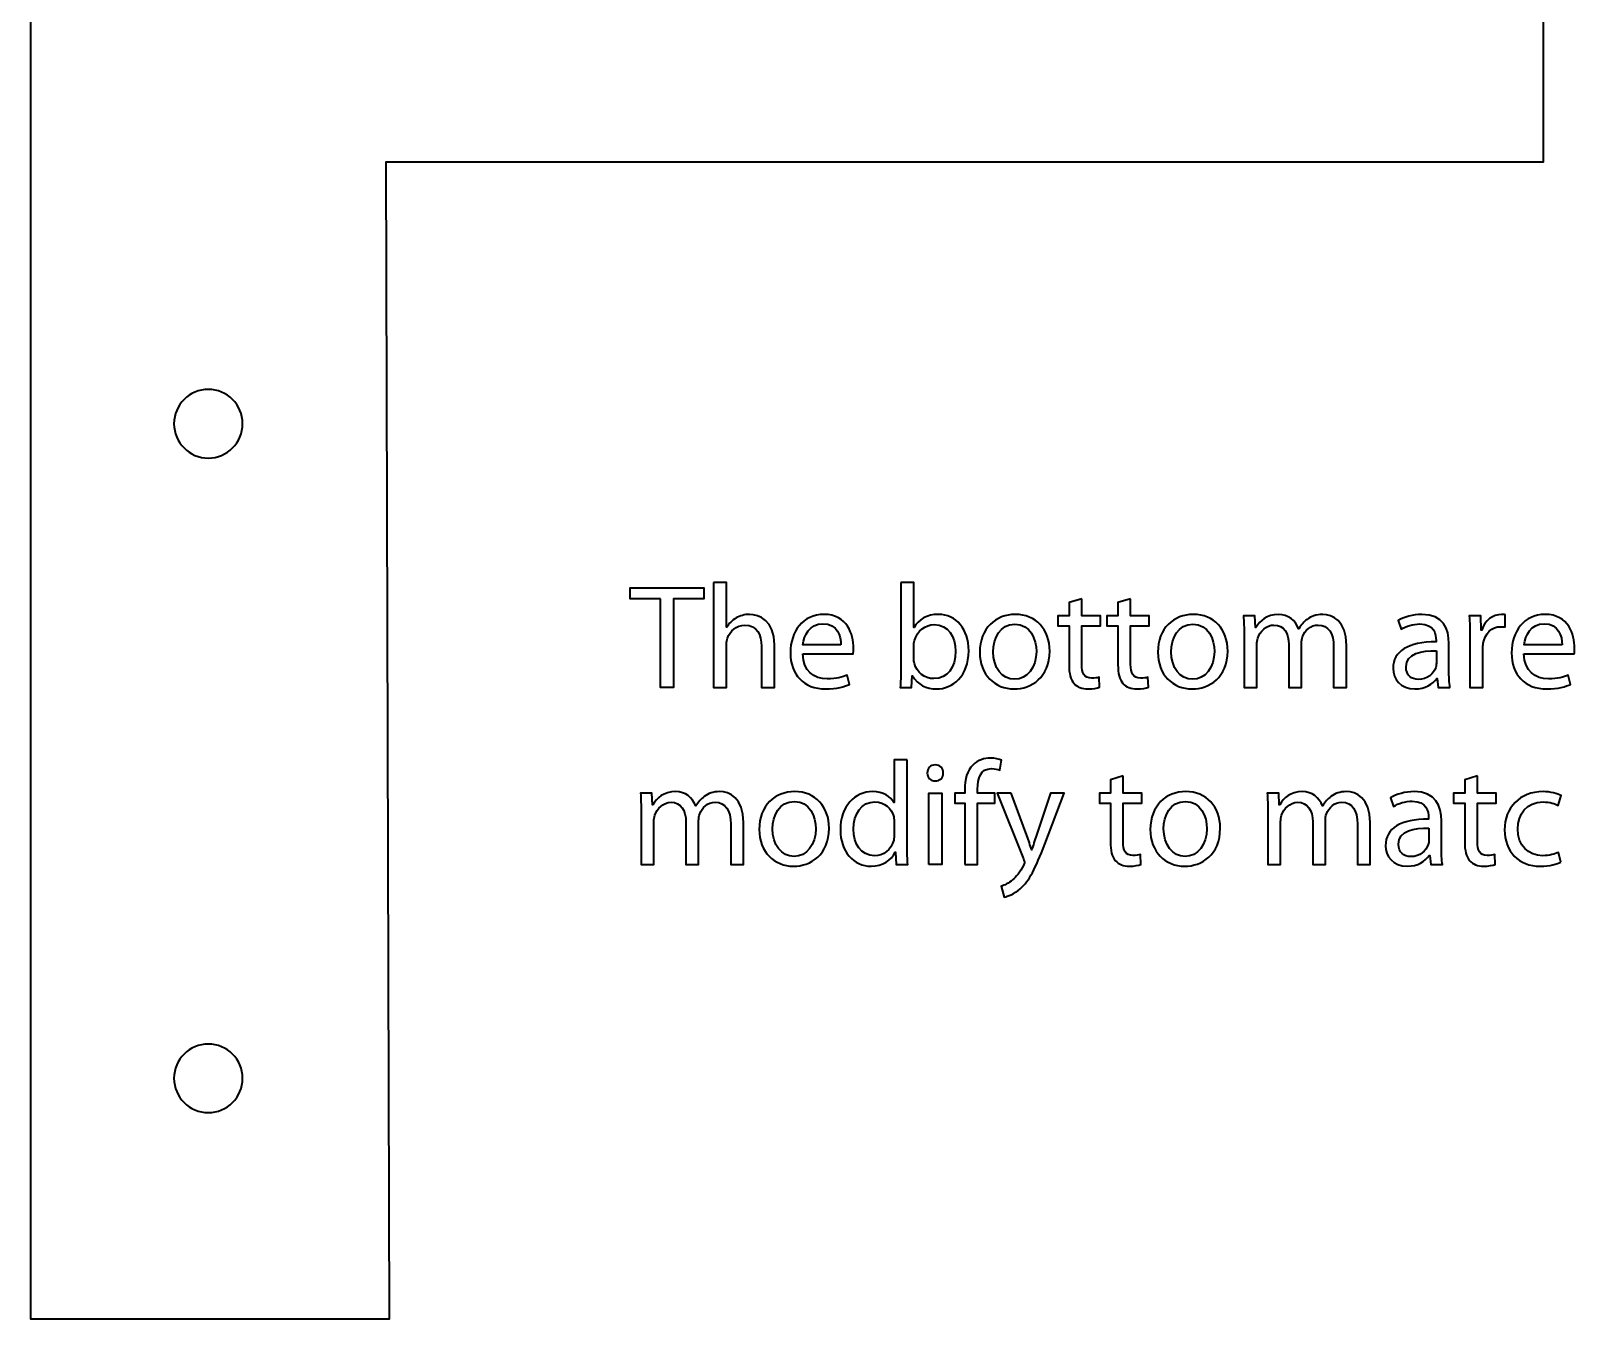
# Model space of a CAD drawing. Header units: inches. Extents: x 3 to 23.3, y -23.3 to -5.2.
# Drawn here: x 2.96 to 9.47, y -18.79 to -13.34 of the extents above; entities that cross this region are included whole.
import ezdxf

# ---------------------------------------------------------------- set-up
doc = ezdxf.new("R2010")
doc.units = ezdxf.units.IN
doc.header["$MEASUREMENT"] = 0
doc.layers.add('Layer 1', color=7, linetype='Continuous')

# ---------------------------------------------------------------- blocks, each defined once
blk = doc.blocks.new('block 2')
at = {"layer": 'Layer 1', "color": 178, "lineweight": 35, "true_color": 0x010101}
for points, knots in [([(7.5325, -9.0222), (7.5325, -9.0222), (7.5325, -7.2942), (7.5325, -7.2942), (7.5325, -7.2942), (8.3767, -6.7276), (8.3767, -6.7276), (8.3963, -6.7157), (8.4152, -6.703), (8.4335, -6.6894), (8.4335, -6.6894), (8.4439, -6.6824), (8.4439, -6.6824), (8.4439, -6.6824), (8.4436, -6.6819), (8.4436, -6.6819), (8.6267, -6.542), (8.7456, -6.3221), (8.7456, -6.0744), (8.7456, -5.6525), (8.4024, -5.3094), (7.9806, -5.3094), (7.8987, -5.3094), (7.82, -5.3226), (7.746, -5.3465), (7.2568, -5.4777), (6.9475, -5.8749), (6.16, -5.8749), (5.3726, -5.8749), (5.0633, -5.4777), (4.5741, -5.3465), (4.5001, -5.3226), (4.4214, -5.3094), (4.3395, -5.3094), (3.9177, -5.3094), (3.5745, -5.6525), (3.5745, -6.0744), (3.5745, -6.3221), (3.6933, -6.542), (3.8764, -6.6819), (3.8764, -6.6819), (3.8761, -6.6824), (3.8761, -6.6824), (3.8761, -6.6824), (3.8865, -6.6894), (3.8865, -6.6894), (3.9049, -6.703), (3.9238, -6.7156), (3.9433, -6.7275), (3.9433, -6.7275), (4.7876, -7.2942), (4.7876, -7.2942), (4.7876, -7.2942), (4.7876, -9.0222), (4.7876, -9.0222), (4.7876, -9.0222), (2.9647, -12.401), (2.9647, -12.401), (2.9647, -12.401), (2.9647, -14.4009), (2.9647, -14.4009), (2.9647, -14.4009), (2.9647, -18.7917), (2.9647, -18.7917), (2.9647, -18.7917), (4.4795, -18.7917), (4.4795, -18.7917), (4.4795, -18.7917), (4.4647, -13.9009), (4.4647, -13.9009), (4.4647, -13.9009), (9.3554, -13.9009), (9.3554, -13.9009), (9.3554, -13.9009), (9.3554, -12.401), (9.3554, -12.401), (9.3554, -12.401), (7.5325, -9.0222), (7.5325, -9.0222)], [0, 0, 0, 0, 1, 1, 1, 2, 2, 2, 3, 3, 3, 4, 4, 4, 5, 5, 5, 6, 6, 6, 7, 7, 7, 8, 8, 8, 9, 9, 9, 10, 10, 10, 11, 11, 11, 12, 12, 12, 13, 13, 13, 14, 14, 14, 15, 15, 15, 16, 16, 16, 17, 17, 17, 18, 18, 18, 19, 19, 19, 20, 20, 20, 21, 21, 21, 22, 22, 22, 23, 23, 23, 24, 24, 24, 25, 25, 25, 26, 26, 26, 26]), ([(3.7147, -15.1511), (3.6346, -15.1511), (3.5697, -15.0862), (3.5697, -15.0061), (3.5697, -14.926), (3.6346, -14.8611), (3.7147, -14.8611), (3.7947, -14.8611), (3.8597, -14.926), (3.8597, -15.0061), (3.8597, -15.0862), (3.7947, -15.1511), (3.7147, -15.1511)], [0, 0, 0, 0, 1, 1, 1, 2, 2, 2, 3, 3, 3, 4, 4, 4, 4]), ([(3.7147, -17.9183), (3.6346, -17.9183), (3.5697, -17.8533), (3.5697, -17.7733), (3.5697, -17.6932), (3.6346, -17.6283), (3.7147, -17.6283), (3.7947, -17.6283), (3.8597, -17.6932), (3.8597, -17.7733), (3.8597, -17.8533), (3.7947, -17.9183), (3.7147, -17.9183)], [0, 0, 0, 0, 1, 1, 1, 2, 2, 2, 3, 3, 3, 4, 4, 4, 4])]:
    blk.add_open_spline(points, degree=3, knots=knots, dxfattribs=at)
blk = doc.blocks.new('block 6')
at = {"layer": 'Layer 1', "color": 179, "lineweight": 35, "true_color": 0x231f20}
for points in [[(5.6258, -15.746), (5.4978, -15.746), (5.4978, -15.6998), (5.8094, -15.6998), (5.8094, -15.746), (5.6808, -15.746), (5.6808, -16.1206), (5.6258, -16.1206), (5.6258, -15.746)], [(6.7597, -16.8698), (6.7597, -16.5676), (6.8146, -16.5676), (6.8146, -16.8698), (6.7597, -16.8698)]]:
    blk.add_lwpolyline(points, dxfattribs=at)
for points, knots in [([(5.85, -15.6773), (5.85, -15.6773), (5.9049, -15.6773), (5.9049, -15.6773), (5.9049, -15.6773), (5.9049, -15.8665), (5.9049, -15.8665), (5.9049, -15.8665), (5.9062, -15.8665), (5.9062, -15.8665), (5.9149, -15.8509), (5.9286, -15.8365), (5.9455, -15.8271), (5.9617, -15.8178), (5.9811, -15.8122), (6.0017, -15.8122), (6.0423, -15.8122), (6.1072, -15.8371), (6.1072, -15.9408), (6.1072, -15.9408), (6.1072, -16.1206), (6.1072, -16.1206), (6.1072, -16.1206), (6.0523, -16.1206), (6.0523, -16.1206), (6.0523, -16.1206), (6.0523, -15.947), (6.0523, -15.947), (6.0523, -15.8983), (6.0342, -15.8577), (5.9823, -15.8577), (5.9467, -15.8577), (5.9193, -15.8827), (5.9087, -15.9121), (5.9055, -15.9202), (5.9049, -15.9283), (5.9049, -15.9383), (5.9049, -15.9383), (5.9049, -16.1206), (5.9049, -16.1206), (5.9049, -16.1206), (5.85, -16.1206), (5.85, -16.1206), (5.85, -16.1206), (5.85, -15.6773), (5.85, -15.6773)], [0, 0, 0, 0, 1, 1, 1, 2, 2, 2, 3, 3, 3, 4, 4, 4, 5, 5, 5, 6, 6, 6, 7, 7, 7, 8, 8, 8, 9, 9, 9, 10, 10, 10, 11, 11, 11, 12, 12, 12, 13, 13, 13, 14, 14, 14, 15, 15, 15, 15]), ([(6.6417, -15.6773), (6.6417, -15.6773), (6.696, -15.6773), (6.696, -15.6773), (6.696, -15.6773), (6.696, -15.8671), (6.696, -15.8671), (6.696, -15.8671), (6.6972, -15.8671), (6.6972, -15.8671), (6.7166, -15.8334), (6.7515, -15.8122), (6.8002, -15.8122), (6.8758, -15.8122), (6.9282, -15.8746), (6.9282, -15.9657), (6.9282, -16.0738), (6.8596, -16.1274), (6.7921, -16.1274), (6.7484, -16.1274), (6.7135, -16.1106), (6.6904, -16.0713), (6.6904, -16.0713), (6.6891, -16.0713), (6.6891, -16.0713), (6.6891, -16.0713), (6.686, -16.1206), (6.686, -16.1206), (6.686, -16.1206), (6.6392, -16.1206), (6.6392, -16.1206), (6.6404, -16.1), (6.6417, -16.0694), (6.6417, -16.0425), (6.6417, -16.0425), (6.6417, -15.6773), (6.6417, -15.6773)], [0, 0, 0, 0, 1, 1, 1, 2, 2, 2, 3, 3, 3, 4, 4, 4, 5, 5, 5, 6, 6, 6, 7, 7, 7, 8, 8, 8, 9, 9, 9, 10, 10, 10, 11, 11, 11, 12, 12, 12, 12]), ([(7.4059, -15.746), (7.4059, -15.746), (7.4059, -15.8184), (7.4059, -15.8184), (7.4059, -15.8184), (7.4845, -15.8184), (7.4845, -15.8184), (7.4845, -15.8184), (7.4845, -15.8602), (7.4845, -15.8602), (7.4845, -15.8602), (7.4059, -15.8602), (7.4059, -15.8602), (7.4059, -15.8602), (7.4059, -16.0232), (7.4059, -16.0232), (7.4059, -16.0606), (7.4165, -16.0819), (7.4471, -16.0819), (7.4621, -16.0819), (7.4708, -16.0806), (7.4789, -16.0781), (7.4789, -16.0781), (7.4814, -16.12), (7.4814, -16.12), (7.4708, -16.1237), (7.454, -16.1274), (7.4327, -16.1274), (7.4071, -16.1274), (7.3865, -16.1187), (7.3734, -16.1043), (7.3584, -16.0875), (7.3522, -16.0606), (7.3522, -16.0251), (7.3522, -16.0251), (7.3522, -15.8602), (7.3522, -15.8602), (7.3522, -15.8602), (7.3054, -15.8602), (7.3054, -15.8602), (7.3054, -15.8602), (7.3054, -15.8184), (7.3054, -15.8184), (7.3054, -15.8184), (7.3522, -15.8184), (7.3522, -15.8184), (7.3522, -15.8184), (7.3522, -15.7622), (7.3522, -15.7622), (7.3522, -15.7622), (7.4059, -15.746), (7.4059, -15.746)], [0, 0, 0, 0, 1, 1, 1, 2, 2, 2, 3, 3, 3, 4, 4, 4, 5, 5, 5, 6, 6, 6, 7, 7, 7, 8, 8, 8, 9, 9, 9, 10, 10, 10, 11, 11, 11, 12, 12, 12, 13, 13, 13, 14, 14, 14, 15, 15, 15, 16, 16, 16, 17, 17, 17, 17]), ([(7.6125, -15.746), (7.6125, -15.746), (7.6125, -15.8184), (7.6125, -15.8184), (7.6125, -15.8184), (7.6912, -15.8184), (7.6912, -15.8184), (7.6912, -15.8184), (7.6912, -15.8602), (7.6912, -15.8602), (7.6912, -15.8602), (7.6125, -15.8602), (7.6125, -15.8602), (7.6125, -15.8602), (7.6125, -16.0232), (7.6125, -16.0232), (7.6125, -16.0606), (7.6232, -16.0819), (7.6537, -16.0819), (7.6687, -16.0819), (7.6775, -16.0806), (7.6856, -16.0781), (7.6856, -16.0781), (7.6881, -16.12), (7.6881, -16.12), (7.6775, -16.1237), (7.6606, -16.1274), (7.6394, -16.1274), (7.6138, -16.1274), (7.5932, -16.1187), (7.5801, -16.1043), (7.5651, -16.0875), (7.5589, -16.0606), (7.5589, -16.0251), (7.5589, -16.0251), (7.5589, -15.8602), (7.5589, -15.8602), (7.5589, -15.8602), (7.512, -15.8602), (7.512, -15.8602), (7.512, -15.8602), (7.512, -15.8184), (7.512, -15.8184), (7.512, -15.8184), (7.5589, -15.8184), (7.5589, -15.8184), (7.5589, -15.8184), (7.5589, -15.7622), (7.5589, -15.7622), (7.5589, -15.7622), (7.6125, -15.746), (7.6125, -15.746)], [0, 0, 0, 0, 1, 1, 1, 2, 2, 2, 3, 3, 3, 4, 4, 4, 5, 5, 5, 6, 6, 6, 7, 7, 7, 8, 8, 8, 9, 9, 9, 10, 10, 10, 11, 11, 11, 12, 12, 12, 13, 13, 13, 14, 14, 14, 15, 15, 15, 16, 16, 16, 17, 17, 17, 17]), ([(6.2271, -15.9795), (6.2283, -16.0538), (6.2752, -16.0844), (6.3307, -16.0844), (6.3701, -16.0844), (6.3944, -16.0775), (6.4144, -16.0688), (6.4144, -16.0688), (6.4244, -16.1081), (6.4244, -16.1081), (6.405, -16.1168), (6.3713, -16.1274), (6.3232, -16.1274), (6.2302, -16.1274), (6.1746, -16.0656), (6.1746, -15.9745), (6.1746, -15.8833), (6.2283, -15.8122), (6.3164, -15.8122), (6.4156, -15.8122), (6.4412, -15.8983), (6.4412, -15.9539), (6.4412, -15.9651), (6.4406, -15.9732), (6.4394, -15.9795), (6.4394, -15.9795), (6.2271, -15.9795), (6.2271, -15.9795)], [0, 0, 0, 0, 1, 1, 1, 2, 2, 2, 3, 3, 3, 4, 4, 4, 5, 5, 5, 6, 6, 6, 7, 7, 7, 8, 8, 8, 9, 9, 9, 9]), ([(7.2704, -15.967), (7.2704, -16.0787), (7.1923, -16.1274), (7.1199, -16.1274), (7.0388, -16.1274), (6.9751, -16.0675), (6.9751, -15.972), (6.9751, -15.8715), (7.0419, -15.8122), (7.1249, -15.8122), (7.2117, -15.8122), (7.2704, -15.8752), (7.2704, -15.967)], [0, 0, 0, 0, 1, 1, 1, 2, 2, 2, 3, 3, 3, 4, 4, 4, 4]), ([(8.0227, -15.967), (8.0227, -16.0787), (7.9447, -16.1274), (7.8723, -16.1274), (7.7911, -16.1274), (7.7274, -16.0675), (7.7274, -15.972), (7.7274, -15.8715), (7.7942, -15.8122), (7.8773, -15.8122), (7.9641, -15.8122), (8.0227, -15.8752), (8.0227, -15.967)], [0, 0, 0, 0, 1, 1, 1, 2, 2, 2, 3, 3, 3, 4, 4, 4, 4]), ([(8.0921, -15.9002), (8.0921, -15.8683), (8.0908, -15.8434), (8.0896, -15.8184), (8.0896, -15.8184), (8.1376, -15.8184), (8.1376, -15.8184), (8.1376, -15.8184), (8.1401, -15.8677), (8.1401, -15.8677), (8.1401, -15.8677), (8.142, -15.8677), (8.142, -15.8677), (8.1589, -15.839), (8.187, -15.8122), (8.2375, -15.8122), (8.2781, -15.8122), (8.3093, -15.8371), (8.3224, -15.8727), (8.3224, -15.8727), (8.3237, -15.8727), (8.3237, -15.8727), (8.3331, -15.8552), (8.3455, -15.8427), (8.358, -15.8334), (8.3761, -15.8196), (8.3955, -15.8122), (8.4242, -15.8122), (8.4648, -15.8122), (8.5241, -15.8384), (8.5241, -15.9433), (8.5241, -15.9433), (8.5241, -16.1206), (8.5241, -16.1206), (8.5241, -16.1206), (8.4704, -16.1206), (8.4704, -16.1206), (8.4704, -16.1206), (8.4704, -15.9501), (8.4704, -15.9501), (8.4704, -15.8915), (8.4486, -15.8571), (8.4049, -15.8571), (8.373, -15.8571), (8.3493, -15.8802), (8.3393, -15.9064), (8.3368, -15.9146), (8.3349, -15.9239), (8.3349, -15.9339), (8.3349, -15.9339), (8.3349, -16.1206), (8.3349, -16.1206), (8.3349, -16.1206), (8.2812, -16.1206), (8.2812, -16.1206), (8.2812, -16.1206), (8.2812, -15.9395), (8.2812, -15.9395), (8.2812, -15.8915), (8.26, -15.8571), (8.2182, -15.8571), (8.1845, -15.8571), (8.1589, -15.8846), (8.1501, -15.9121), (8.147, -15.9195), (8.1458, -15.9295), (8.1458, -15.9389), (8.1458, -15.9389), (8.1458, -16.1206), (8.1458, -16.1206), (8.1458, -16.1206), (8.0921, -16.1206), (8.0921, -16.1206), (8.0921, -16.1206), (8.0921, -15.9002), (8.0921, -15.9002)], [0, 0, 0, 0, 1, 1, 1, 2, 2, 2, 3, 3, 3, 4, 4, 4, 5, 5, 5, 6, 6, 6, 7, 7, 7, 8, 8, 8, 9, 9, 9, 10, 10, 10, 11, 11, 11, 12, 12, 12, 13, 13, 13, 14, 14, 14, 15, 15, 15, 16, 16, 16, 17, 17, 17, 18, 18, 18, 19, 19, 19, 20, 20, 20, 21, 21, 21, 22, 22, 22, 23, 23, 23, 24, 24, 24, 25, 25, 25, 25]), ([(8.9574, -16.0481), (8.9574, -16.0744), (8.9587, -16.1), (8.9618, -16.1206), (8.9618, -16.1206), (8.9125, -16.1206), (8.9125, -16.1206), (8.9125, -16.1206), (8.9081, -16.0825), (8.9081, -16.0825), (8.9081, -16.0825), (8.9062, -16.0825), (8.9062, -16.0825), (8.8894, -16.1062), (8.8569, -16.1274), (8.8138, -16.1274), (8.7526, -16.1274), (8.7214, -16.0844), (8.7214, -16.0407), (8.7214, -15.9676), (8.7863, -15.9277), (8.9031, -15.9283), (8.9031, -15.9283), (8.9031, -15.922), (8.9031, -15.922), (8.9031, -15.8977), (8.8962, -15.8521), (8.8344, -15.8527), (8.8057, -15.8527), (8.7764, -15.8609), (8.7551, -15.8752), (8.7551, -15.8752), (8.7426, -15.8384), (8.7426, -15.8384), (8.7676, -15.8228), (8.8045, -15.8122), (8.8425, -15.8122), (8.9349, -15.8122), (8.9574, -15.8752), (8.9574, -15.9352), (8.9574, -15.9352), (8.9574, -16.0481), (8.9574, -16.0481)], [0, 0, 0, 0, 1, 1, 1, 2, 2, 2, 3, 3, 3, 4, 4, 4, 5, 5, 5, 6, 6, 6, 7, 7, 7, 8, 8, 8, 9, 9, 9, 10, 10, 10, 11, 11, 11, 12, 12, 12, 13, 13, 13, 14, 14, 14, 14]), ([(9.0461, -15.9127), (9.0461, -15.8771), (9.0455, -15.8465), (9.0436, -15.8184), (9.0436, -15.8184), (9.0917, -15.8184), (9.0917, -15.8184), (9.0917, -15.8184), (9.0942, -15.8783), (9.0942, -15.8783), (9.0942, -15.8783), (9.096, -15.8783), (9.096, -15.8783), (9.1098, -15.8378), (9.1435, -15.8122), (9.1803, -15.8122), (9.1859, -15.8122), (9.1903, -15.8128), (9.1953, -15.8134), (9.1953, -15.8134), (9.1953, -15.8652), (9.1953, -15.8652), (9.1897, -15.864), (9.1841, -15.864), (9.1766, -15.864), (9.1379, -15.864), (9.1104, -15.8927), (9.1029, -15.9339), (9.1017, -15.9414), (9.101, -15.9508), (9.101, -15.9595), (9.101, -15.9595), (9.101, -16.1206), (9.101, -16.1206), (9.101, -16.1206), (9.0461, -16.1206), (9.0461, -16.1206), (9.0461, -16.1206), (9.0461, -15.9127), (9.0461, -15.9127)], [0, 0, 0, 0, 1, 1, 1, 2, 2, 2, 3, 3, 3, 4, 4, 4, 5, 5, 5, 6, 6, 6, 7, 7, 7, 8, 8, 8, 9, 9, 9, 10, 10, 10, 11, 11, 11, 12, 12, 12, 13, 13, 13, 13]), ([(9.2746, -15.9795), (9.2759, -16.0538), (9.3227, -16.0844), (9.3782, -16.0844), (9.4176, -16.0844), (9.4419, -16.0775), (9.4619, -16.0688), (9.4619, -16.0688), (9.4719, -16.1081), (9.4719, -16.1081), (9.4525, -16.1168), (9.4188, -16.1274), (9.3708, -16.1274), (9.2777, -16.1274), (9.2222, -16.0656), (9.2222, -15.9745), (9.2222, -15.8833), (9.2759, -15.8122), (9.3639, -15.8122), (9.4632, -15.8122), (9.4888, -15.8983), (9.4888, -15.9539), (9.4888, -15.9651), (9.4881, -15.9732), (9.4869, -15.9795), (9.4869, -15.9795), (9.2746, -15.9795), (9.2746, -15.9795)], [0, 0, 0, 0, 1, 1, 1, 2, 2, 2, 3, 3, 3, 4, 4, 4, 5, 5, 5, 6, 6, 6, 7, 7, 7, 8, 8, 8, 9, 9, 9, 9]), ([(6.3882, -15.9401), (6.3888, -15.9058), (6.3738, -15.8515), (6.312, -15.8515), (6.2558, -15.8515), (6.2321, -15.9021), (6.2277, -15.9401), (6.2277, -15.9401), (6.3882, -15.9401), (6.3882, -15.9401)], [0, 0, 0, 0, 1, 1, 1, 2, 2, 2, 3, 3, 3, 3]), ([(6.696, -15.9995), (6.696, -16.0063), (6.6966, -16.0132), (6.6985, -16.0194), (6.7085, -16.0575), (6.7409, -16.0837), (6.7809, -16.0837), (6.8389, -16.0837), (6.8727, -16.0369), (6.8727, -15.9676), (6.8727, -15.9071), (6.8415, -15.8552), (6.7821, -15.8552), (6.7453, -15.8552), (6.7103, -15.8815), (6.6991, -15.9227), (6.6972, -15.9295), (6.696, -15.937), (6.696, -15.9458), (6.696, -15.9458), (6.696, -15.9995), (6.696, -15.9995)], [0, 0, 0, 0, 1, 1, 1, 2, 2, 2, 3, 3, 3, 4, 4, 4, 5, 5, 5, 6, 6, 6, 7, 7, 7, 7]), ([(7.0313, -15.9701), (7.0313, -16.0363), (7.0687, -16.0862), (7.1224, -16.0862), (7.1749, -16.0862), (7.2142, -16.0369), (7.2142, -15.9689), (7.2142, -15.9177), (7.1886, -15.8534), (7.1237, -15.8534), (7.0594, -15.8534), (7.0313, -15.9133), (7.0313, -15.9701)], [0, 0, 0, 0, 1, 1, 1, 2, 2, 2, 3, 3, 3, 4, 4, 4, 4]), ([(7.7836, -15.9701), (7.7836, -16.0363), (7.8211, -16.0862), (7.8748, -16.0862), (7.9272, -16.0862), (7.9665, -16.0369), (7.9665, -15.9689), (7.9665, -15.9177), (7.941, -15.8534), (7.876, -15.8534), (7.8117, -15.8534), (7.7836, -15.9133), (7.7836, -15.9701)], [0, 0, 0, 0, 1, 1, 1, 2, 2, 2, 3, 3, 3, 4, 4, 4, 4]), ([(9.4357, -15.9401), (9.4363, -15.9058), (9.4213, -15.8515), (9.3595, -15.8515), (9.3033, -15.8515), (9.2796, -15.9021), (9.2752, -15.9401), (9.2752, -15.9401), (9.4357, -15.9401), (9.4357, -15.9401)], [0, 0, 0, 0, 1, 1, 1, 2, 2, 2, 3, 3, 3, 3]), ([(8.9044, -15.9664), (8.8444, -15.9651), (8.7764, -15.9757), (8.7764, -16.0344), (8.7764, -16.0706), (8.8001, -16.0869), (8.8276, -16.0869), (8.8675, -16.0869), (8.8931, -16.0619), (8.9018, -16.0363), (8.9037, -16.03), (8.9044, -16.0238), (8.9044, -16.0188), (8.9044, -16.0188), (8.9044, -15.9664), (8.9044, -15.9664)], [0, 0, 0, 0, 1, 1, 1, 2, 2, 2, 3, 3, 3, 4, 4, 4, 5, 5, 5, 5]), ([(6.6679, -16.4265), (6.6679, -16.4265), (6.6679, -16.7918), (6.6679, -16.7918), (6.6679, -16.8186), (6.6691, -16.8492), (6.6704, -16.8698), (6.6704, -16.8698), (6.6217, -16.8698), (6.6217, -16.8698), (6.6217, -16.8698), (6.6192, -16.8174), (6.6192, -16.8174), (6.6192, -16.8174), (6.6173, -16.8174), (6.6173, -16.8174), (6.6011, -16.8511), (6.5649, -16.8767), (6.5155, -16.8767), (6.4425, -16.8767), (6.3857, -16.8149), (6.3857, -16.7231), (6.3851, -16.6226), (6.4481, -16.5614), (6.5212, -16.5614), (6.568, -16.5614), (6.5986, -16.5833), (6.6123, -16.607), (6.6123, -16.607), (6.6136, -16.607), (6.6136, -16.607), (6.6136, -16.607), (6.6136, -16.4265), (6.6136, -16.4265), (6.6136, -16.4265), (6.6679, -16.4265), (6.6679, -16.4265)], [0, 0, 0, 0, 1, 1, 1, 2, 2, 2, 3, 3, 3, 4, 4, 4, 5, 5, 5, 6, 6, 6, 7, 7, 7, 8, 8, 8, 9, 9, 9, 10, 10, 10, 11, 11, 11, 12, 12, 12, 12]), ([(6.8209, -16.4827), (6.8209, -16.5015), (6.8077, -16.5164), (6.7859, -16.5164), (6.7659, -16.5164), (6.7528, -16.5015), (6.7528, -16.4827), (6.7528, -16.464), (6.7665, -16.4484), (6.7871, -16.4484), (6.8071, -16.4484), (6.8209, -16.4634), (6.8209, -16.4827)], [0, 0, 0, 0, 1, 1, 1, 2, 2, 2, 3, 3, 3, 4, 4, 4, 4]), ([(6.9114, -16.8698), (6.9114, -16.8698), (6.9114, -16.6095), (6.9114, -16.6095), (6.9114, -16.6095), (6.8696, -16.6095), (6.8696, -16.6095), (6.8696, -16.6095), (6.8696, -16.5676), (6.8696, -16.5676), (6.8696, -16.5676), (6.9114, -16.5676), (6.9114, -16.5676), (6.9114, -16.5676), (6.9114, -16.5533), (6.9114, -16.5533), (6.9114, -16.5108), (6.9214, -16.4721), (6.9464, -16.4478), (6.967, -16.4278), (6.9944, -16.4197), (7.02, -16.4197), (7.04, -16.4197), (7.0562, -16.424), (7.0669, -16.4284), (7.0669, -16.4284), (7.0594, -16.4709), (7.0594, -16.4709), (7.0512, -16.4671), (7.0406, -16.464), (7.0244, -16.464), (6.9776, -16.464), (6.9657, -16.5046), (6.9657, -16.5514), (6.9657, -16.5514), (6.9657, -16.5676), (6.9657, -16.5676), (6.9657, -16.5676), (7.0388, -16.5676), (7.0388, -16.5676), (7.0388, -16.5676), (7.0388, -16.6095), (7.0388, -16.6095), (7.0388, -16.6095), (6.9657, -16.6095), (6.9657, -16.6095), (6.9657, -16.6095), (6.9657, -16.8698), (6.9657, -16.8698), (6.9657, -16.8698), (6.9114, -16.8698), (6.9114, -16.8698)], [0, 0, 0, 0, 1, 1, 1, 2, 2, 2, 3, 3, 3, 4, 4, 4, 5, 5, 5, 6, 6, 6, 7, 7, 7, 8, 8, 8, 9, 9, 9, 10, 10, 10, 11, 11, 11, 12, 12, 12, 13, 13, 13, 14, 14, 14, 15, 15, 15, 16, 16, 16, 17, 17, 17, 17]), ([(7.5807, -16.4952), (7.5807, -16.4952), (7.5807, -16.5676), (7.5807, -16.5676), (7.5807, -16.5676), (7.6594, -16.5676), (7.6594, -16.5676), (7.6594, -16.5676), (7.6594, -16.6095), (7.6594, -16.6095), (7.6594, -16.6095), (7.5807, -16.6095), (7.5807, -16.6095), (7.5807, -16.6095), (7.5807, -16.7724), (7.5807, -16.7724), (7.5807, -16.8099), (7.5913, -16.8311), (7.6219, -16.8311), (7.6369, -16.8311), (7.6456, -16.8299), (7.6538, -16.8274), (7.6538, -16.8274), (7.6562, -16.8692), (7.6562, -16.8692), (7.6456, -16.8729), (7.6288, -16.8767), (7.6076, -16.8767), (7.5819, -16.8767), (7.5613, -16.8679), (7.5482, -16.8536), (7.5333, -16.8367), (7.527, -16.8099), (7.527, -16.7743), (7.527, -16.7743), (7.527, -16.6095), (7.527, -16.6095), (7.527, -16.6095), (7.4802, -16.6095), (7.4802, -16.6095), (7.4802, -16.6095), (7.4802, -16.5676), (7.4802, -16.5676), (7.4802, -16.5676), (7.527, -16.5676), (7.527, -16.5676), (7.527, -16.5676), (7.527, -16.5114), (7.527, -16.5114), (7.527, -16.5114), (7.5807, -16.4952), (7.5807, -16.4952)], [0, 0, 0, 0, 1, 1, 1, 2, 2, 2, 3, 3, 3, 4, 4, 4, 5, 5, 5, 6, 6, 6, 7, 7, 7, 8, 8, 8, 9, 9, 9, 10, 10, 10, 11, 11, 11, 12, 12, 12, 13, 13, 13, 14, 14, 14, 15, 15, 15, 16, 16, 16, 17, 17, 17, 17]), ([(9.0779, -16.4952), (9.0779, -16.4952), (9.0779, -16.5676), (9.0779, -16.5676), (9.0779, -16.5676), (9.1566, -16.5676), (9.1566, -16.5676), (9.1566, -16.5676), (9.1566, -16.6095), (9.1566, -16.6095), (9.1566, -16.6095), (9.0779, -16.6095), (9.0779, -16.6095), (9.0779, -16.6095), (9.0779, -16.7724), (9.0779, -16.7724), (9.0779, -16.8099), (9.0885, -16.8311), (9.1191, -16.8311), (9.1341, -16.8311), (9.1429, -16.8299), (9.151, -16.8274), (9.151, -16.8274), (9.1535, -16.8692), (9.1535, -16.8692), (9.1429, -16.8729), (9.126, -16.8767), (9.1048, -16.8767), (9.0792, -16.8767), (9.0586, -16.8679), (9.0455, -16.8536), (9.0305, -16.8367), (9.0242, -16.8099), (9.0242, -16.7743), (9.0242, -16.7743), (9.0242, -16.6095), (9.0242, -16.6095), (9.0242, -16.6095), (8.9774, -16.6095), (8.9774, -16.6095), (8.9774, -16.6095), (8.9774, -16.5676), (8.9774, -16.5676), (8.9774, -16.5676), (9.0242, -16.5676), (9.0242, -16.5676), (9.0242, -16.5676), (9.0242, -16.5114), (9.0242, -16.5114), (9.0242, -16.5114), (9.0779, -16.4952), (9.0779, -16.4952)], [0, 0, 0, 0, 1, 1, 1, 2, 2, 2, 3, 3, 3, 4, 4, 4, 5, 5, 5, 6, 6, 6, 7, 7, 7, 8, 8, 8, 9, 9, 9, 10, 10, 10, 11, 11, 11, 12, 12, 12, 13, 13, 13, 14, 14, 14, 15, 15, 15, 16, 16, 16, 17, 17, 17, 17]), ([(5.544, -16.6494), (5.544, -16.6176), (5.5428, -16.5926), (5.5415, -16.5676), (5.5415, -16.5676), (5.5896, -16.5676), (5.5896, -16.5676), (5.5896, -16.5676), (5.5921, -16.617), (5.5921, -16.617), (5.5921, -16.617), (5.594, -16.617), (5.594, -16.617), (5.6108, -16.5882), (5.6389, -16.5614), (5.6895, -16.5614), (5.7301, -16.5614), (5.7613, -16.5864), (5.7744, -16.622), (5.7744, -16.622), (5.7757, -16.622), (5.7757, -16.622), (5.785, -16.6045), (5.7975, -16.592), (5.81, -16.5826), (5.8281, -16.5689), (5.8475, -16.5614), (5.8762, -16.5614), (5.9168, -16.5614), (5.9761, -16.5876), (5.9761, -16.6925), (5.9761, -16.6925), (5.9761, -16.8698), (5.9761, -16.8698), (5.9761, -16.8698), (5.9224, -16.8698), (5.9224, -16.8698), (5.9224, -16.8698), (5.9224, -16.6994), (5.9224, -16.6994), (5.9224, -16.6407), (5.9005, -16.6064), (5.8568, -16.6064), (5.825, -16.6064), (5.8013, -16.6294), (5.7913, -16.6557), (5.7888, -16.6638), (5.7869, -16.6731), (5.7869, -16.6831), (5.7869, -16.6831), (5.7869, -16.8698), (5.7869, -16.8698), (5.7869, -16.8698), (5.7332, -16.8698), (5.7332, -16.8698), (5.7332, -16.8698), (5.7332, -16.6888), (5.7332, -16.6888), (5.7332, -16.6407), (5.712, -16.6064), (5.6701, -16.6064), (5.6364, -16.6064), (5.6108, -16.6338), (5.6021, -16.6613), (5.599, -16.6688), (5.5977, -16.6788), (5.5977, -16.6881), (5.5977, -16.6881), (5.5977, -16.8698), (5.5977, -16.8698), (5.5977, -16.8698), (5.544, -16.8698), (5.544, -16.8698), (5.544, -16.8698), (5.544, -16.6494), (5.544, -16.6494)], [0, 0, 0, 0, 1, 1, 1, 2, 2, 2, 3, 3, 3, 4, 4, 4, 5, 5, 5, 6, 6, 6, 7, 7, 7, 8, 8, 8, 9, 9, 9, 10, 10, 10, 11, 11, 11, 12, 12, 12, 13, 13, 13, 14, 14, 14, 15, 15, 15, 16, 16, 16, 17, 17, 17, 18, 18, 18, 19, 19, 19, 20, 20, 20, 21, 21, 21, 22, 22, 22, 23, 23, 23, 24, 24, 24, 25, 25, 25, 25]), ([(6.3382, -16.7162), (6.3382, -16.828), (6.2602, -16.8767), (6.1878, -16.8767), (6.1066, -16.8767), (6.0429, -16.8167), (6.0429, -16.7212), (6.0429, -16.6207), (6.1097, -16.5614), (6.1927, -16.5614), (6.2795, -16.5614), (6.3382, -16.6245), (6.3382, -16.7162)], [0, 0, 0, 0, 1, 1, 1, 2, 2, 2, 3, 3, 3, 4, 4, 4, 4]), ([(7.1081, -16.5676), (7.1081, -16.5676), (7.1736, -16.7462), (7.1736, -16.7462), (7.1811, -16.7662), (7.1886, -16.7899), (7.1936, -16.808), (7.1936, -16.808), (7.1948, -16.808), (7.1948, -16.808), (7.2005, -16.7899), (7.2067, -16.7668), (7.2142, -16.745), (7.2142, -16.745), (7.2741, -16.5676), (7.2741, -16.5676), (7.2741, -16.5676), (7.3322, -16.5676), (7.3322, -16.5676), (7.3322, -16.5676), (7.2498, -16.783), (7.2498, -16.783), (7.2105, -16.8867), (7.1836, -16.9391), (7.1461, -16.9722), (7.1187, -16.9953), (7.0925, -17.0047), (7.0787, -17.0072), (7.0787, -17.0072), (7.065, -16.9616), (7.065, -16.9616), (7.0787, -16.9572), (7.0968, -16.9485), (7.1131, -16.9347), (7.128, -16.9229), (7.1461, -16.9017), (7.1593, -16.8736), (7.1618, -16.8679), (7.1636, -16.8636), (7.1636, -16.8605), (7.1636, -16.8573), (7.1624, -16.853), (7.1593, -16.8461), (7.1593, -16.8461), (7.0481, -16.5676), (7.0481, -16.5676), (7.0481, -16.5676), (7.1081, -16.5676), (7.1081, -16.5676)], [0, 0, 0, 0, 1, 1, 1, 2, 2, 2, 3, 3, 3, 4, 4, 4, 5, 5, 5, 6, 6, 6, 7, 7, 7, 8, 8, 8, 9, 9, 9, 10, 10, 10, 11, 11, 11, 12, 12, 12, 13, 13, 13, 14, 14, 14, 15, 15, 15, 16, 16, 16, 16]), ([(7.9909, -16.7162), (7.9909, -16.828), (7.9129, -16.8767), (7.8404, -16.8767), (7.7593, -16.8767), (7.6956, -16.8167), (7.6956, -16.7212), (7.6956, -16.6207), (7.7624, -16.5614), (7.8454, -16.5614), (7.9322, -16.5614), (7.9909, -16.6245), (7.9909, -16.7162)], [0, 0, 0, 0, 1, 1, 1, 2, 2, 2, 3, 3, 3, 4, 4, 4, 4]), ([(8.1926, -16.6494), (8.1926, -16.6176), (8.1913, -16.5926), (8.1901, -16.5676), (8.1901, -16.5676), (8.2382, -16.5676), (8.2382, -16.5676), (8.2382, -16.5676), (8.2406, -16.617), (8.2406, -16.617), (8.2406, -16.617), (8.2425, -16.617), (8.2425, -16.617), (8.2594, -16.5882), (8.2875, -16.5614), (8.338, -16.5614), (8.3786, -16.5614), (8.4098, -16.5864), (8.423, -16.622), (8.423, -16.622), (8.4242, -16.622), (8.4242, -16.622), (8.4336, -16.6045), (8.4461, -16.592), (8.4585, -16.5826), (8.4767, -16.5689), (8.496, -16.5614), (8.5247, -16.5614), (8.5653, -16.5614), (8.6246, -16.5876), (8.6246, -16.6925), (8.6246, -16.6925), (8.6246, -16.8698), (8.6246, -16.8698), (8.6246, -16.8698), (8.5709, -16.8698), (8.5709, -16.8698), (8.5709, -16.8698), (8.5709, -16.6994), (8.5709, -16.6994), (8.5709, -16.6407), (8.5491, -16.6064), (8.5054, -16.6064), (8.4735, -16.6064), (8.4498, -16.6294), (8.4398, -16.6557), (8.4373, -16.6638), (8.4354, -16.6731), (8.4354, -16.6831), (8.4354, -16.6831), (8.4354, -16.8698), (8.4354, -16.8698), (8.4354, -16.8698), (8.3818, -16.8698), (8.3818, -16.8698), (8.3818, -16.8698), (8.3818, -16.6888), (8.3818, -16.6888), (8.3818, -16.6407), (8.3605, -16.6064), (8.3187, -16.6064), (8.285, -16.6064), (8.2594, -16.6338), (8.2506, -16.6613), (8.2475, -16.6688), (8.2463, -16.6788), (8.2463, -16.6881), (8.2463, -16.6881), (8.2463, -16.8698), (8.2463, -16.8698), (8.2463, -16.8698), (8.1926, -16.8698), (8.1926, -16.8698), (8.1926, -16.8698), (8.1926, -16.6494), (8.1926, -16.6494)], [0, 0, 0, 0, 1, 1, 1, 2, 2, 2, 3, 3, 3, 4, 4, 4, 5, 5, 5, 6, 6, 6, 7, 7, 7, 8, 8, 8, 9, 9, 9, 10, 10, 10, 11, 11, 11, 12, 12, 12, 13, 13, 13, 14, 14, 14, 15, 15, 15, 16, 16, 16, 17, 17, 17, 18, 18, 18, 19, 19, 19, 20, 20, 20, 21, 21, 21, 22, 22, 22, 23, 23, 23, 24, 24, 24, 25, 25, 25, 25]), ([(8.9256, -16.7974), (8.9256, -16.8236), (8.9268, -16.8492), (8.9299, -16.8698), (8.9299, -16.8698), (8.8806, -16.8698), (8.8806, -16.8698), (8.8806, -16.8698), (8.8763, -16.8317), (8.8763, -16.8317), (8.8763, -16.8317), (8.8744, -16.8317), (8.8744, -16.8317), (8.8575, -16.8555), (8.8251, -16.8767), (8.782, -16.8767), (8.7208, -16.8767), (8.6896, -16.8336), (8.6896, -16.7899), (8.6896, -16.7169), (8.7545, -16.6769), (8.8713, -16.6775), (8.8713, -16.6775), (8.8713, -16.6713), (8.8713, -16.6713), (8.8713, -16.6469), (8.8644, -16.6014), (8.8026, -16.602), (8.7739, -16.602), (8.7445, -16.6101), (8.7233, -16.6245), (8.7233, -16.6245), (8.7108, -16.5876), (8.7108, -16.5876), (8.7358, -16.572), (8.7726, -16.5614), (8.8107, -16.5614), (8.9031, -16.5614), (8.9256, -16.6245), (8.9256, -16.6844), (8.9256, -16.6844), (8.9256, -16.7974), (8.9256, -16.7974)], [0, 0, 0, 0, 1, 1, 1, 2, 2, 2, 3, 3, 3, 4, 4, 4, 5, 5, 5, 6, 6, 6, 7, 7, 7, 8, 8, 8, 9, 9, 9, 10, 10, 10, 11, 11, 11, 12, 12, 12, 13, 13, 13, 14, 14, 14, 14]), ([(9.4301, -16.8592), (9.4157, -16.8661), (9.3839, -16.8767), (9.3433, -16.8767), (9.2521, -16.8767), (9.1928, -16.8149), (9.1928, -16.7225), (9.1928, -16.6294), (9.2565, -16.5614), (9.3552, -16.5614), (9.3876, -16.5614), (9.4163, -16.5695), (9.4313, -16.5776), (9.4313, -16.5776), (9.4188, -16.6195), (9.4188, -16.6195), (9.4057, -16.6126), (9.3851, -16.6051), (9.3552, -16.6051), (9.2858, -16.6051), (9.2484, -16.6569), (9.2484, -16.7193), (9.2484, -16.7893), (9.2933, -16.8324), (9.3533, -16.8324), (9.3845, -16.8324), (9.4051, -16.8249), (9.4207, -16.818), (9.4207, -16.818), (9.4301, -16.8592), (9.4301, -16.8592)], [0, 0, 0, 0, 1, 1, 1, 2, 2, 2, 3, 3, 3, 4, 4, 4, 5, 5, 5, 6, 6, 6, 7, 7, 7, 8, 8, 8, 9, 9, 9, 10, 10, 10, 10]), ([(6.0991, -16.7193), (6.0991, -16.7855), (6.1366, -16.8355), (6.1902, -16.8355), (6.2427, -16.8355), (6.282, -16.7862), (6.282, -16.7181), (6.282, -16.6669), (6.2564, -16.6026), (6.1915, -16.6026), (6.1272, -16.6026), (6.0991, -16.6625), (6.0991, -16.7193)], [0, 0, 0, 0, 1, 1, 1, 2, 2, 2, 3, 3, 3, 4, 4, 4, 4]), ([(6.6136, -16.6906), (6.6136, -16.6838), (6.6129, -16.6744), (6.6111, -16.6675), (6.603, -16.6332), (6.573, -16.6045), (6.5318, -16.6045), (6.475, -16.6045), (6.4413, -16.6544), (6.4413, -16.7206), (6.4413, -16.7818), (6.4718, -16.8324), (6.5305, -16.8324), (6.5674, -16.8324), (6.6011, -16.8074), (6.6111, -16.7668), (6.6129, -16.7593), (6.6136, -16.7518), (6.6136, -16.7431), (6.6136, -16.7431), (6.6136, -16.6906), (6.6136, -16.6906)], [0, 0, 0, 0, 1, 1, 1, 2, 2, 2, 3, 3, 3, 4, 4, 4, 5, 5, 5, 6, 6, 6, 7, 7, 7, 7]), ([(7.7518, -16.7193), (7.7518, -16.7855), (7.7892, -16.8355), (7.8429, -16.8355), (7.8954, -16.8355), (7.9347, -16.7862), (7.9347, -16.7181), (7.9347, -16.6669), (7.9091, -16.6026), (7.8442, -16.6026), (7.7799, -16.6026), (7.7518, -16.6625), (7.7518, -16.7193)], [0, 0, 0, 0, 1, 1, 1, 2, 2, 2, 3, 3, 3, 4, 4, 4, 4]), ([(8.8725, -16.7156), (8.8126, -16.7144), (8.7445, -16.725), (8.7445, -16.7837), (8.7445, -16.8199), (8.7682, -16.8361), (8.7957, -16.8361), (8.8357, -16.8361), (8.8613, -16.8111), (8.87, -16.7855), (8.8719, -16.7793), (8.8725, -16.773), (8.8725, -16.7681), (8.8725, -16.7681), (8.8725, -16.7156), (8.8725, -16.7156)], [0, 0, 0, 0, 1, 1, 1, 2, 2, 2, 3, 3, 3, 4, 4, 4, 5, 5, 5, 5])]:
    blk.add_open_spline(points, degree=3, knots=knots, dxfattribs=at)

msp = doc.modelspace()

# ---------------------------------------------------------------- block references
at = {"layer": 'Layer 1'}
for name in ['block 2', 'block 6']:
    msp.add_blockref(name, (0, 0), dxfattribs=at)

doc.saveas('drawing.dxf')
